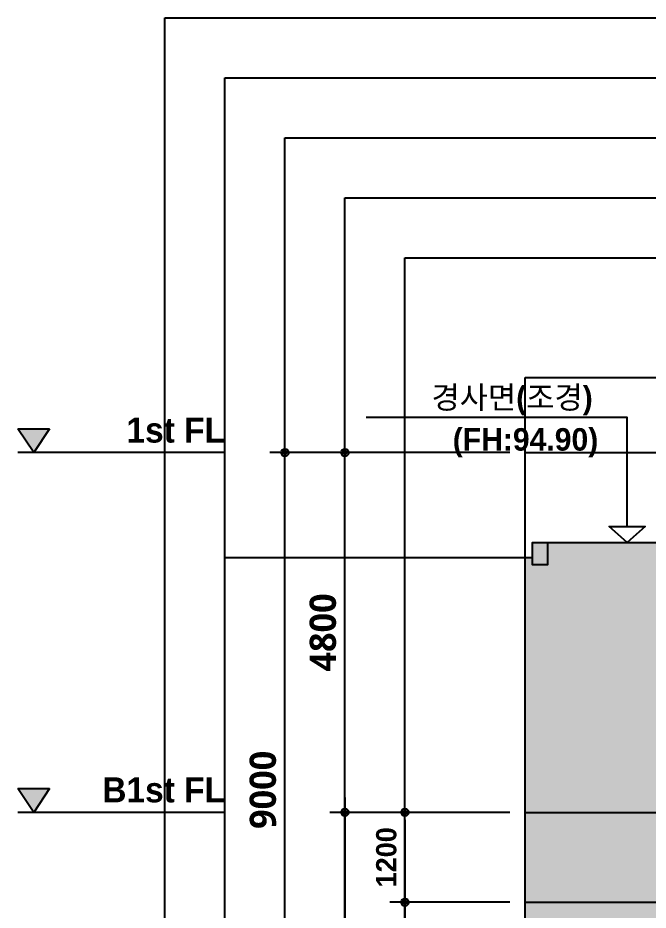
# Model space of a CAD drawing. Header units: millimetres. Extents: x 0 to 168000, y 0 to 59400.
# Drawn here: x 87537 to 95939, y 15397 to 27302 of the extents above; entities that cross this region are included whole.
import ezdxf
from ezdxf.enums import TextEntityAlignment as Align

# ---------------------------------------------------------------- set-up
doc = ezdxf.new("R2010")
doc.units = ezdxf.units.MM
doc.header["$LTSCALE"] = 100
doc.linetypes.add('주단면도-1$0$STD_CENTER', pattern=[66, 60, -2, 2, -2])
doc.layers.get('Defpoints').update_dxf_attribs({"color": 153})
for name, color, linetype in [('A-ANNO-DIM', 4, 'Continuous'), ('A-MARK', 7, 'Continuous'), ('A-MKXS-TEXT1', 3, 'Continuous'), ('A-ST-AXIS-DIM', 7, 'Continuous'), ('AA-XXXX-TXT2', 3, 'Continuous'), ('land-sol', 252, 'Continuous'), ('주단면도-1$0$A-ST-AXIS-CEN', 252, '주단면도-1$0$STD_CENTER'), ('주단면도-1$0$A-ST-CONC', 2, 'Continuous')]:
    doc.layers.add(name, color=color, linetype=linetype)
doc.layers.add('G(그리드1)', color=185, linetype='Continuous', plot=False)
doc.styles.add('2020음성 1차', font='나눔고딕Bold.ttf')
doc.styles.add('SH_진천_나눔', font='')
doc.styles.get('SH_진천_나눔').set_extended_font_data('NanumGothic', bold=True)
doc.dimstyles.new('SHP 100', dxfattribs={"dimscale": 100, "dimtxt": 3.5, "dimasz": 1, "dimexe": 2, "dimexo": 2, "dimgap": 1, "dimtad": 1, "dimdec": 0, "dimzin": 0, "dimdsep": 46, "dimtxsty": 'SH_진천_나눔', "dimblk": 'DIMDOT', "dimcen": 0.09, "dimclrd": 256, "dimclre": 256, "dimclrt": 3, "dimadec": 0, "dimazin": 1, "dimtfac": 1, "dimtdec": 0, "dimtix": 1, "dimtmove": 2, "dimatfit": 0, "dimldrblk": 'DIMDOT', "dimfxl": 1, "dimtolj": 1, "dimtzin": 0, "dimlwd": -1, "dimlwe": -1, "dimarcsym": 0})
doc.dimstyles.new('SHP 100내부', dxfattribs={"dimscale": 100, "dimtxt": 2.7, "dimasz": 1, "dimexe": 2, "dimexo": 2, "dimgap": 1, "dimtad": 1, "dimdec": 0, "dimzin": 0, "dimdsep": 46, "dimtxsty": '2020음성 1차', "dimblk": 'DIMDOT', "dimcen": 0.09, "dimclrd": 256, "dimclre": 256, "dimclrt": 3, "dimadec": 0, "dimazin": 1, "dimtfac": 1, "dimtdec": 0, "dimtix": 1, "dimtmove": 2, "dimatfit": 0, "dimldrblk": 'DIMDOT', "dimfxl": 1, "dimtolj": 1, "dimtzin": 0, "dimlwd": -1, "dimlwe": -1, "dimarcsym": 0})

# ---------------------------------------------------------------- blocks, each defined once
blk = doc.blocks.new('Level - GL_Architecture-538196-단면도-1')
at = {"layer": 'A-MARK'}
blk.add_hatch(color=256, dxfattribs=at).paths.add_polyline_path([(-50332, 900), (-49732, 0), (-49132, 900)], flags=0)
for p, q in [((-50332, 900), (-49132, 900)), ((-49732, 0), (-50332, 900)), ((-49132, 900), (-49732, 0)), ((-42506, 0), (-50332, 0))]:
    blk.add_line(p, q, dxfattribs=at)
blk = doc.blocks.new('DIMDOT')
at = {"color": 0}
blk.add_line((-2, 0), (2, 0), dxfattribs=at)
for radius in [0.5, 0.25]:
    blk.add_circle((0, 0), radius, dxfattribs=at)
blk = doc.blocks.new('*D9339')
at = {"layer": 'A-ST-AXIS-DIM'}
for p, q in [((94098, 21502), (90898, 21502)), ((91098, 12602), (91098, 21402)), ((94098, 12502), (90898, 12502))]:
    blk.add_line(p, q, dxfattribs=at)
at = {"layer": 'Defpoints', "color": 0}
for p in [(91098, 21502), (94298, 21502), (94298, 12502)]:
    blk.add_point(p, dxfattribs=at)
at = {"layer": 'A-ST-AXIS-DIM', "linetype": 'ByBlock', "xscale": 100, "yscale": 100, "zscale": 100}
for p, rotation in [((91098, 21502), 90), ((91098, 12502), 270)]:
    blk.add_blockref('DIMDOT', p, dxfattribs=dict(at, rotation=rotation))
at = {"layer": 'A-ST-AXIS-DIM', "color": 3, "insert": (90805, 17002), "char_height": 350, "attachment_point": 5, "rotation": 90, "style": 'SH_진천_나눔'}
blk.add_mtext('\\A1;9000', dxfattribs=at)
blk = doc.blocks.new('*D9341')
at = {"layer": 'A-ST-AXIS-DIM'}
for p, q in [((94098, 16702), (91698, 16702)), ((91898, 16602), (91898, 11502)), ((94098, 11402), (91698, 11402))]:
    blk.add_line(p, q, dxfattribs=at)
at = {"layer": 'Defpoints', "color": 0}
for p in [(94298, 16702), (91898, 11402), (94298, 11402)]:
    blk.add_point(p, dxfattribs=at)
at = {"layer": 'A-ST-AXIS-DIM', "linetype": 'ByBlock', "xscale": 100, "yscale": 100, "zscale": 100}
for p, rotation in [((91898, 16702), 90), ((91898, 11402), 270)]:
    blk.add_blockref('DIMDOT', p, dxfattribs=dict(at, rotation=rotation))
at = {"layer": 'A-ST-AXIS-DIM', "color": 3, "insert": (91605, 14052), "char_height": 350, "attachment_point": 5, "rotation": 90, "style": 'SH_진천_나눔'}
blk.add_mtext('\\A1;5300', dxfattribs=at)
blk = doc.blocks.new('*D9342')
at = {"layer": 'A-ST-AXIS-DIM'}
for p, q in [((94098, 21502), (91698, 21502)), ((91898, 16802), (91898, 21402)), ((94098, 16702), (91698, 16702))]:
    blk.add_line(p, q, dxfattribs=at)
at = {"layer": 'Defpoints', "color": 0}
for p in [(91898, 21502), (94298, 21502), (94298, 16702)]:
    blk.add_point(p, dxfattribs=at)
at = {"layer": 'A-ST-AXIS-DIM', "linetype": 'ByBlock', "xscale": 100, "yscale": 100, "zscale": 100}
for p, rotation in [((91898, 21502), 90), ((91898, 16702), 270)]:
    blk.add_blockref('DIMDOT', p, dxfattribs=dict(at, rotation=rotation))
at = {"layer": 'A-ST-AXIS-DIM', "color": 3, "insert": (91605, 19102), "char_height": 350, "attachment_point": 5, "rotation": 90, "style": 'SH_진천_나눔'}
blk.add_mtext('\\A1;4800', dxfattribs=at)
blk = doc.blocks.new('*D9417')
at = {"layer": 'A-ANNO-DIM'}
for p, q in [((94098, 16702), (92498, 16702)), ((92698, 16602), (92698, 15602)), ((94098, 15502), (92498, 15502))]:
    blk.add_line(p, q, dxfattribs=at)
at = {"layer": 'Defpoints', "color": 0}
for p in [(94298, 16702), (92698, 15502), (94298, 15502)]:
    blk.add_point(p, dxfattribs=at)
at = {"layer": 'A-ANNO-DIM', "linetype": 'ByBlock', "xscale": 100, "yscale": 100, "zscale": 100}
for p, rotation in [((92698, 16702), 90), ((92698, 15502), 270)]:
    blk.add_blockref('DIMDOT', p, dxfattribs=dict(at, rotation=rotation))
at = {"layer": 'A-ANNO-DIM', "color": 3, "insert": (92450, 16102), "char_height": 270, "attachment_point": 5, "rotation": 90, "style": '2020음성 1차'}
blk.add_mtext('\\A1;1200', dxfattribs=at)
blk = doc.blocks.new('*D9418')
at = {"layer": 'A-ANNO-DIM'}
for p, q in [((94098, 15502), (92498, 15502)), ((92698, 15402), (92698, 12602)), ((94098, 12502), (92498, 12502))]:
    blk.add_line(p, q, dxfattribs=at)
at = {"layer": 'Defpoints', "color": 0}
for p in [(94298, 15502), (92698, 12502), (94298, 12502)]:
    blk.add_point(p, dxfattribs=at)
at = {"layer": 'A-ANNO-DIM', "linetype": 'ByBlock', "xscale": 100, "yscale": 100, "zscale": 100}
for p, rotation in [((92698, 15502), 90), ((92698, 12502), 270)]:
    blk.add_blockref('DIMDOT', p, dxfattribs=dict(at, rotation=rotation))
at = {"layer": 'A-ANNO-DIM', "color": 3, "insert": (92449, 14002), "char_height": 270, "attachment_point": 5, "rotation": 90, "style": '2020음성 1차'}
blk.add_mtext('\\A1;3000', dxfattribs=at)

msp = doc.modelspace()

# ---------------------------------------------------------------- hatches: boundary and pattern name
at = {"layer": 'land-sol', "transparency": 33554687}
h = msp.add_hatch(color=256, dxfattribs=at)
h.dxf.hatch_style = 1
h.paths.add_polyline_path([(96398, 20052), (96398, 6952), (96298, 6952), (96298, 6892), (103048, 6892), (103048, 6952), (103619.5, 7941.9), (112098, 7941.9), (112098, 8002), (111998, 8002), (111998, 11592), (113398, 11592), (113398, 6702), (94298, 6702), (94298, 20102), (94398, 20102), (94398, 20302), (96398, 20302)])

# ---------------------------------------------------------------- linework, layer by layer
at = {"layer": 'A-MARK'}
msp.add_lwpolyline([(95660.8, 20515), (95660.8, 21968.4), (92179.9, 21968.4)], dxfattribs=at)
msp.add_lwpolyline([(95660.8, 20302), (95420, 20515), (95901.6, 20515)], close=True, dxfattribs=at)
at = {"layer": 'G(그리드1)'}
for points in [[(89498, 27302), (118198, 27302), (118198, 3502), (89498, 3502)], [(90298, 26502), (117398, 26502), (117398, 4302), (90298, 4302)], [(91098, 25702), (116598, 25702), (116598, 5102), (91098, 5102)], [(91898, 24902), (115798, 24902), (115798, 5902), (91898, 5902)], [(92698, 24102), (114998, 24102), (114998, 6702), (92698, 6702)], [(94298, 22502), (113398, 22502), (113398, 6702), (94298, 6702)]]:
    msp.add_lwpolyline(points, close=True, dxfattribs=at)
msp.add_lwpolyline([(96398, 20052), (96398, 6952), (96298, 6952), (96298, 6892), (103048, 6892), (103048, 6952), (103048, 6952), (103619.5, 7941.9), (112098, 7941.9), (112098, 8002), (111998, 8002), (111998, 11592), (113398, 11592), (113398, 6702), (94298, 6702), (94298, 20102), (94398, 20102), (94398, 20302), (94398, 20302), (96398, 20302), (96398, 20052), (96398, 20052)], dxfattribs=at)
at = {"layer": '주단면도-1$0$A-ST-AXIS-CEN', "linetype": 'Continuous'}
for p, q in [((94298, 21502), (114998, 21502)), ((94298, 16702), (114998, 16702)), ((94298, 15502), (114998, 15502))]:
    msp.add_line(p, q, dxfattribs=at)
at = {"layer": '주단면도-1$0$A-ST-CONC'}
msp.add_lwpolyline([(94398, 20302), (94598, 20302), (94598, 20002), (94398, 20002)], close=True, dxfattribs=at)
for points in [[(94598, 20302), (96398, 20302)], [(90298, 20102), (94398, 20102)]]:
    msp.add_lwpolyline(points, dxfattribs=at)

# ---------------------------------------------------------------- block references
at = {"layer": 'A-MARK', "xscale": 0.3527336860670192, "yscale": 0.3527336860670192, "zscale": 0.3527336860670192}
for p in [(105291.2, 21502), (105291.2, 16702)]:
    msp.add_blockref('Level - GL_Architecture-538196-단면도-1', p, dxfattribs=at)

# ---------------------------------------------------------------- texts
at = {"layer": 'A-MKXS-TEXT1', "style": '2020음성 1차'}
msp.add_text('경사면(조경)', height=300, dxfattribs=at).set_placement((93051.3, 22088.1))
msp.add_text('(FH:94.90)', height=300, dxfattribs=at).set_placement((95274.3, 21527.9), align=Align.RIGHT)
at = {"layer": 'AA-XXXX-TXT2', "style": '2020음성 1차'}
for s, p in [('1st FL', (90298, 21802)), ('B1st FL', (90298, 17002))]:
    msp.add_text(s, height=333.33, dxfattribs=at).set_placement(p, align=Align.MIDDLE_RIGHT)

# ---------------------------------------------------------------- dimensions: what is measured, and where the dimension line sits
at = {"layer": 'A-ANNO-DIM'}
for base, p1, p2, picture, middle in [((92698, 15502), (94298, 16702), (94298, 15502), '*D9417', (92449.5, 16102)), ((92698, 12502), (94298, 15502), (94298, 12502), '*D9418', (92449, 14002))]:
    dim = msp.add_linear_dim(base=base, p1=p1, p2=p2, angle=270, dimstyle='SHP 100내부', override={"dimtxsty": '2020음성 1차', "dimldrblk": 'DIMDOT'}, dxfattribs=at)
    dim.commit()
    dim.dimension.update_dxf_attribs({"geometry": picture, "text_midpoint": middle})
at = {"layer": 'A-ST-AXIS-DIM'}
for base, p1, p2, angle, picture, middle in [((91098, 21502), (94298, 12502), (94298, 21502), 90, '*D9339', (90804.8, 17002)), ((91898, 21502), (94298, 16702), (94298, 21502), 90, '*D9342', (91604.8, 19102)), ((91898, 11402), (94298, 16702), (94298, 11402), 270, '*D9341', (91604.8, 14052))]:
    dim = msp.add_linear_dim(base=base, p1=p1, p2=p2, angle=angle, dimstyle='SHP 100', override={"dimtxsty": 'SH_진천_나눔', "dimldrblk": 'DIMDOT'}, dxfattribs=at)
    dim.commit()
    dim.dimension.update_dxf_attribs({"geometry": picture, "text_midpoint": middle})

doc.saveas('drawing.dxf')
